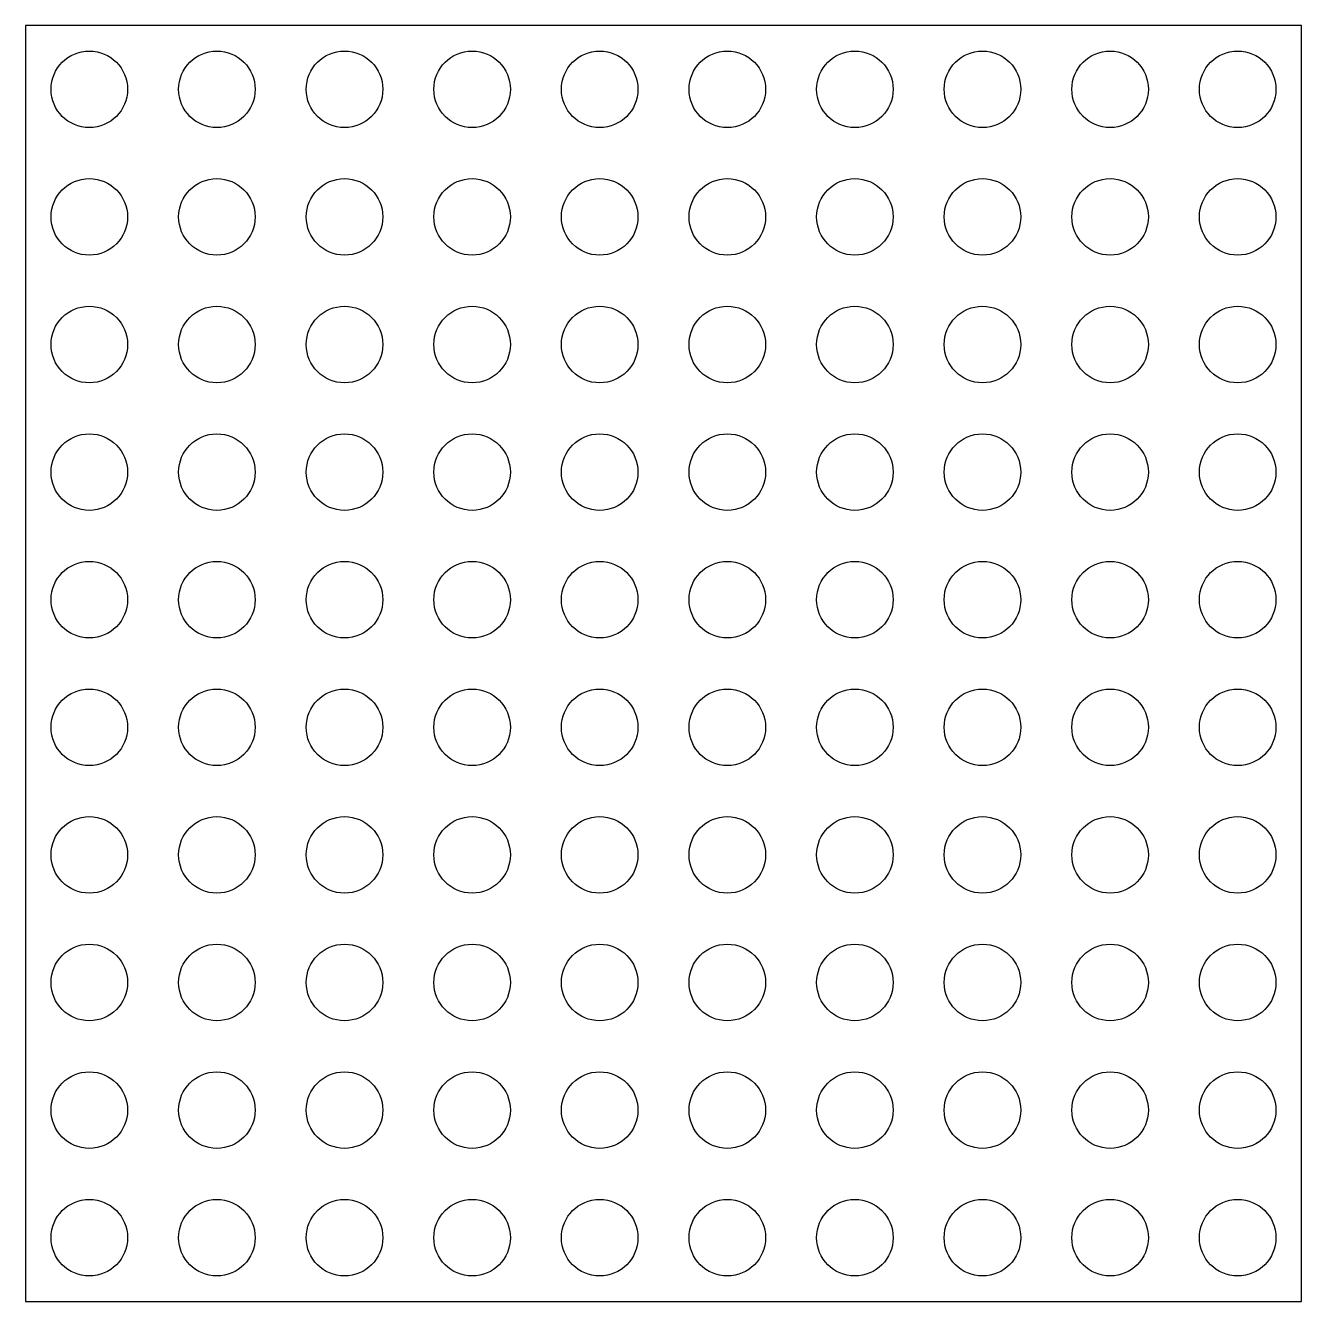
# Model space of a CAD drawing. Header units: millimetres. Extents: x 0 to 100, y 0 to 100.
import ezdxf

# ---------------------------------------------------------------- set-up
doc = ezdxf.new("R2010")
doc.units = ezdxf.units.MM

msp = doc.modelspace()

# ---------------------------------------------------------------- linework, layer by layer
at = {"color": 7, "linetype": 'Continuous', "lineweight": 25}
for p, q in [((100, 100), (0, 100)), ((0, 100), (0, 0)), ((100, 0), (100, 100)), ((0, 0), (100, 0))]:
    msp.add_line(p, q, dxfattribs=at)
for centre in [(5, 95), (15, 95), (25, 95), (35, 95), (45, 95), (55, 95), (75, 95), (85, 95), (95, 95), (65, 95), (5, 85), (15, 85), (25, 85), (35, 85), (45, 85), (55, 85), (75, 85), (85, 85), (65, 85), (95, 85), (65, 75), (5, 75), (15, 75), (25, 75), (35, 75), (45, 75), (55, 75), (75, 75), (85, 75), (95, 75), (5, 65), (15, 65), (25, 65), (35, 65), (45, 65), (55, 65), (65, 65), (75, 65), (85, 65), (95, 65), (5, 55), (15, 55), (25, 55), (35, 55), (45, 55), (65, 55), (85, 55), (55, 55), (75, 55), (95, 55), (5, 45), (25, 45), (35, 45), (45, 45), (85, 45), (15, 45), (55, 45), (65, 45), (75, 45), (95, 45), (5, 35), (15, 35), (25, 35), (35, 35), (45, 35), (55, 35), (65, 35), (75, 35), (85, 35), (95, 35), (5, 25), (25, 25), (35, 25), (45, 25), (65, 25), (75, 25), (85, 25), (95, 25), (15, 25), (55, 25), (5, 15), (15, 15), (55, 15), (85, 15), (95, 15), (25, 15), (35, 15), (45, 15), (65, 15), (75, 15), (5, 5), (15, 5), (35, 5), (45, 5), (55, 5), (65, 5), (85, 5), (95, 5), (25, 5), (75, 5)]:
    msp.add_circle(centre, 3, dxfattribs=at)

doc.saveas('drawing.dxf')
